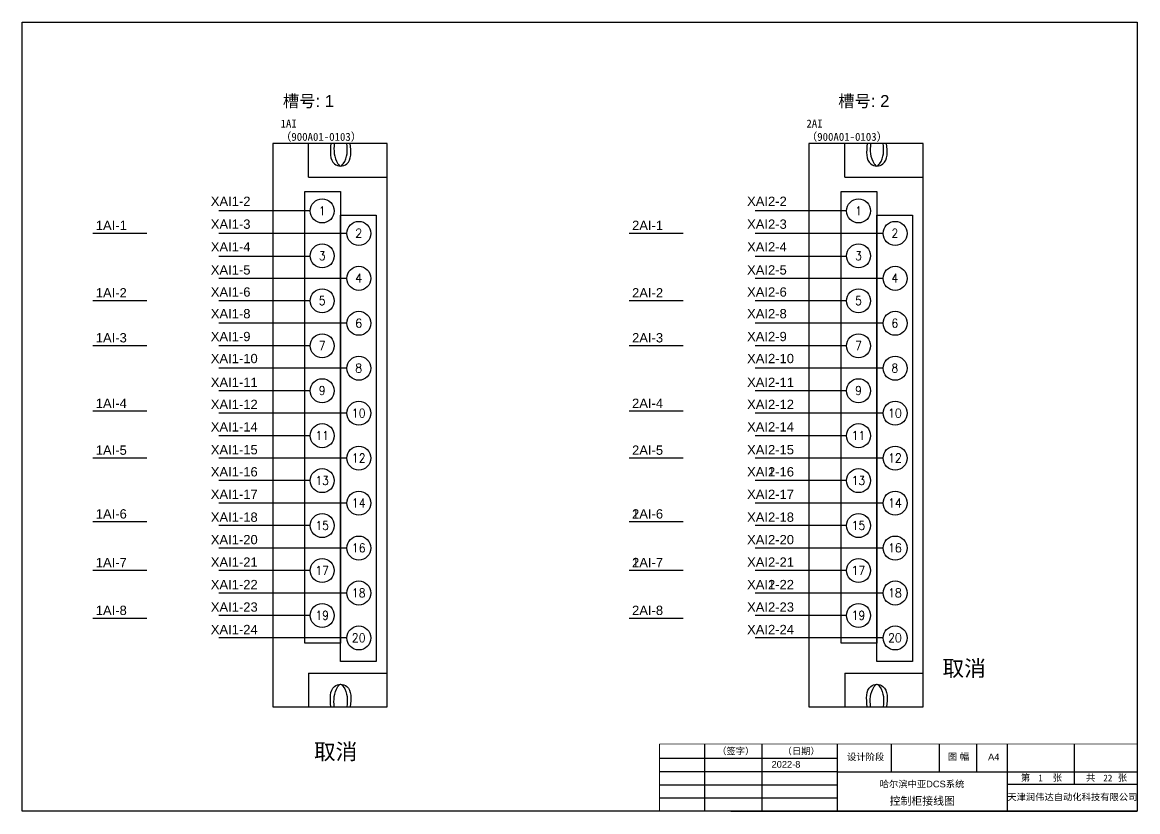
# Model space of a CAD drawing. Extents: x -159874 to -117758, y 9787 to 31117.
# Drawn here: x -156069 to -151867, y 20471 to 23442 of the extents above; entities that cross this region are included whole.
import ezdxf
from ezdxf.enums import TextEntityAlignment as Align

# ---------------------------------------------------------------- set-up
doc = ezdxf.new("R2010")
doc.units = 0
doc.layers.get('0').update_dxf_attribs({"linetype": 'CONTINUOUS'})
doc.layers.add('1', color=143, linetype='CONTINUOUS')
doc.layers.add('TEXT', color=3, linetype='CONTINUOUS')
doc.styles.add('Arial', font='arial.ttf')
doc.styles.add('ROMAND', font='romand')
doc.styles.get("Standard").update_dxf_attribs({"font": ''})
doc.styles.get('Standard').set_extended_font_data('SimSun')

msp = doc.modelspace()

# ---------------------------------------------------------------- linework, layer by layer
at = {"color": 1}
for p, q in [((-154990.91325, 22859.72283), (-154990.91325, 22986.07157)), ((-152970.76511, 22859.72283), (-152970.76511, 22986.07157)), ((-154990.91325, 22859.72283), (-154695.03858, 22859.72283)), ((-152970.76511, 22859.72283), (-152674.89044, 22859.72283)), ((-154990.91325, 20992.21982), (-154695.03858, 20992.21982)), ((-154990.91325, 20992.21982), (-154990.91325, 20865.87108)), ((-152970.76511, 20992.21982), (-152674.89044, 20992.21982)), ((-152970.76511, 20992.21982), (-152970.76511, 20865.87108)), ((-154893.86944, 20865.87108), (-154846.23603, 20865.87108)), ((-152873.7213, 20865.87108), (-152826.08789, 20865.87108))]:
    msp.add_line(p, q, dxfattribs=at)
for points in [[(-154695.03858, 22986.07157), (-155125.75489, 22986.07157), (-155125.75489, 20865.87108), (-154695.03858, 20865.87108)], [(-152674.89044, 22986.07157), (-153105.60675, 22986.07157), (-153105.60675, 20865.87108), (-152674.89044, 20865.87108)], [(-155004.15905, 22805.52265), (-154870.05273, 22805.52265), (-154870.05273, 21105.40328), (-155004.15905, 21105.40328)], [(-152984.01091, 22805.52265), (-152849.90459, 22805.52265), (-152849.90459, 21105.40328), (-152984.01091, 21105.40328)], [(-154870.05273, 22716.9006), (-154735.94641, 22716.9006), (-154735.94641, 21036.01103), (-154870.05273, 21036.01103)], [(-152849.90459, 22716.9006), (-152715.79827, 22716.9006), (-152715.79827, 21036.01103), (-152849.90459, 21036.01103)]]:
    msp.add_lwpolyline(points, close=True, dxfattribs=at)
for centre in [(-154939.10534, 22732.49194), (-152918.9572, 22732.49194), (-154801.22187, 22647.88079), (-152781.07373, 22647.88079), (-154939.10534, 22563.26965), (-152918.9572, 22563.26965), (-154801.22187, 22478.65851), (-152781.07373, 22478.65851), (-154939.10534, 22394.04737), (-152918.9572, 22394.04737), (-154801.22187, 22309.43623), (-152781.07373, 22309.43623), (-154939.10534, 22224.82508), (-152918.9572, 22224.82508), (-154801.22187, 22140.21394), (-152781.07373, 22140.21394), (-154939.10534, 22055.6028), (-152918.9572, 22055.6028), (-154801.22187, 21970.99166), (-152781.07373, 21970.99166), (-154939.10534, 21886.38052), (-152918.9572, 21886.38052), (-154801.22187, 21801.76937), (-152781.07373, 21801.76937), (-154939.10534, 21717.15823), (-152918.9572, 21717.15823), (-154801.22187, 21632.54709), (-152781.07373, 21632.54709), (-154939.10534, 21547.93595), (-152918.9572, 21547.93595), (-154801.22187, 21463.32481), (-152781.07373, 21463.32481), (-154939.10534, 21378.71366), (-152918.9572, 21378.71366), (-154801.22187, 21294.10252), (-152781.07373, 21294.10252), (-154939.10534, 21209.49138), (-152918.9572, 21209.49138), (-154801.22187, 21124.88024), (-152781.07373, 21124.88024)]:
    msp.add_circle(centre, 45.2173, dxfattribs=at)
for points in [[(-154906.68931, 22986.07157), (-154892.5762, 22909.75542), (-154870.05273, 22901.36064), (-154846.99689, 22909.75542), (-154833.41616, 22986.07157)], [(-154893.86944, 22986.07157), (-154879.75633, 22909.75542), (-154870.05273, 22901.36064), (-154859.81676, 22909.75542), (-154846.23603, 22986.07157)], [(-152886.54117, 22986.07157), (-152872.42806, 22909.75542), (-152849.90459, 22901.36064), (-152826.84875, 22909.75542), (-152813.26802, 22986.07157)], [(-152873.7213, 22986.07157), (-152859.60819, 22909.75542), (-152849.90459, 22901.36064), (-152839.66862, 22909.75542), (-152826.08789, 22986.07157)], [(-154906.68931, 20865.87108), (-154892.5762, 20942.18723), (-154870.05273, 20950.582), (-154846.99689, 20942.18723), (-154833.41616, 20865.87108)], [(-154893.86944, 20865.87108), (-154879.75633, 20942.18723), (-154870.05273, 20950.582), (-154859.81676, 20942.18723), (-154846.23603, 20865.87108)], [(-152886.54117, 20865.87108), (-152872.42806, 20942.18723), (-152849.90459, 20950.582), (-152826.84875, 20942.18723), (-152813.26802, 20865.87108)], [(-152873.7213, 20865.87108), (-152859.60819, 20942.18723), (-152849.90459, 20950.582), (-152839.66862, 20942.18723), (-152826.08789, 20865.87108)]]:
    msp.add_spline(points, degree=3, dxfattribs=at)
at = {"layer": '1'}
for p, q in [((-156068.88514, 23442.43891), (-151868.88516, 23442.43891)), ((-156068.88514, 20472.4389), (-156068.88514, 23442.43891)), ((-151868.88516, 23442.43891), (-151868.88516, 20472.4389)), ((-153499.73475, 20725.91275), (-153499.73475, 20471.61424)), ((-153283.36348, 20725.91275), (-153283.36348, 20471.61424)), ((-152999.9437, 20725.91275), (-152999.9437, 20471.61424)), ((-152796.44568, 20725.91275), (-152796.44568, 20621.00561)), ((-152615.81789, 20725.91275), (-152615.81789, 20621.00561)), ((-152475.04695, 20725.91275), (-152475.04695, 20621.00561)), ((-152358.43199, 20725.91275), (-152358.43199, 20471.61424)), ((-152107.22416, 20725.91275), (-152107.22416, 20573.14749)), ((-153668.88521, 20672.4389), (-152999.9437, 20672.4389)), ((-153668.88521, 20622.4389), (-152999.9437, 20622.4389)), ((-152999.9437, 20621.00561), (-152254.42089, 20621.00561)), ((-152255.6855, 20621.00561), (-151868.88516, 20621.00561)), ((-153668.88521, 20572.4389), (-152999.9437, 20572.4389)), ((-151868.88516, 20573.14749), (-152358.43199, 20573.14749)), ((-153668.88521, 20522.4389), (-152999.9437, 20522.4389)), ((-151868.88516, 20472.4389), (-156068.88514, 20472.4389)), ((-153400.31011, 20472.4389), (-153668.88521, 20472.43891)), ((-153400.31011, 20472.4389), (-151868.88516, 20472.4389))]:
    msp.add_line(p, q, dxfattribs=at)
at = {"layer": '1', "const_width": 3}
for points in [[(-153668.88521, 20725.91275), (-151868.88516, 20725.91275)], [(-153668.88521, 20472.43891), (-153668.88521, 20725.91275)]]:
    msp.add_lwpolyline(points, dxfattribs=at)
at = {"layer": 'TEXT', "color": 0}
for p, q in [((-154984.32264, 22732.49194), (-155328.55839, 22732.49194)), ((-152964.1745, 22732.49194), (-153308.41025, 22732.49194)), ((-155599.59566, 22647.88079), (-155803.69666, 22647.88079)), ((-154846.43917, 22647.88079), (-155328.55839, 22647.88079)), ((-153579.44752, 22647.88079), (-153783.54852, 22647.88079)), ((-152826.29103, 22647.88079), (-153308.41025, 22647.88079)), ((-154984.32264, 22560.95536), (-155328.55839, 22560.95536)), ((-152964.1745, 22560.95536), (-153308.41025, 22560.95536)), ((-154846.43917, 22478.65851), (-155328.55839, 22478.65851)), ((-152826.29103, 22478.65851), (-153308.41025, 22478.65851)), ((-155599.59566, 22394.04737), (-155803.69666, 22394.04737)), ((-154984.32264, 22394.04737), (-155328.55839, 22394.04737)), ((-153579.44752, 22394.04737), (-153783.54852, 22394.04737)), ((-152964.1745, 22394.04737), (-153308.41025, 22394.04737)), ((-154846.43917, 22309.43623), (-155328.55839, 22309.43623)), ((-152826.29103, 22309.43623), (-153308.41025, 22309.43623)), ((-155599.59566, 22224.82508), (-155803.69666, 22224.82508)), ((-154984.32264, 22224.82508), (-155328.55839, 22224.82508)), ((-153579.44752, 22224.82508), (-153783.54852, 22224.82508)), ((-152964.1745, 22224.82508), (-153308.41025, 22224.82508)), ((-154846.43917, 22140.57991), (-155328.55839, 22140.57991)), ((-152826.29103, 22140.57991), (-153308.41025, 22140.57991)), ((-154984.32264, 22055.6028), (-155328.55839, 22055.6028)), ((-152964.1745, 22055.6028), (-153308.41025, 22055.6028)), ((-155599.59566, 21978.1755), (-155803.69666, 21978.1755)), ((-153579.44752, 21978.1755), (-153783.54852, 21978.1755)), ((-154846.43917, 21970.99166), (-155328.55839, 21970.99166)), ((-152826.29103, 21970.99166), (-153308.41025, 21970.99166)), ((-154984.32264, 21886.38052), (-155328.55839, 21886.38052)), ((-152964.1745, 21886.38052), (-153308.41025, 21886.38052)), ((-155599.59566, 21801.76937), (-155803.69666, 21801.76937)), ((-154846.43917, 21801.76937), (-155328.55839, 21801.76937)), ((-153579.44752, 21801.76937), (-153783.54852, 21801.76937)), ((-152826.29103, 21801.76937), (-153308.41025, 21801.76937)), ((-154984.32264, 21717.15823), (-155328.55839, 21717.15823)), ((-152964.1745, 21717.15823), (-153308.41025, 21717.15823)), ((-152964.1745, 21717.15823), (-153308.41025, 21717.15823)), ((-154846.43917, 21632.54709), (-155328.55839, 21632.54709)), ((-152826.29103, 21632.54709), (-153308.41025, 21632.54709)), ((-155599.59566, 21561.84584), (-155803.69666, 21561.84584)), ((-153579.44752, 21561.84584), (-153783.54852, 21561.84584)), ((-154984.32264, 21547.93595), (-155328.55839, 21547.93595)), ((-152964.1745, 21547.93595), (-153308.41025, 21547.93595)), ((-154846.43917, 21463.32481), (-155328.55839, 21463.32481)), ((-152826.29103, 21463.32481), (-153308.41025, 21463.32481)), ((-155599.59566, 21378.71366), (-155803.69666, 21378.71366)), ((-154984.32264, 21378.71366), (-155328.55839, 21378.71366)), ((-153579.44752, 21378.71366), (-153783.54852, 21378.71366)), ((-152964.1745, 21378.71366), (-153308.41025, 21378.71366)), ((-154846.43917, 21294.10252), (-155328.55839, 21294.10252)), ((-152826.29103, 21294.10252), (-153308.41025, 21294.10252)), ((-152826.29103, 21294.10252), (-153308.41025, 21294.10252)), ((-155599.59566, 21198.71366), (-155803.69666, 21198.71366)), ((-154984.32264, 21209.49138), (-155328.55839, 21209.49138)), ((-153579.44752, 21198.71366), (-153783.54852, 21198.71366)), ((-153579.44752, 21198.71366), (-153783.54852, 21198.71366)), ((-152964.1745, 21209.49138), (-153308.41025, 21209.49138)), ((-154846.43917, 21124.88024), (-155328.55839, 21124.88024)), ((-152826.29103, 21124.88024), (-153308.41025, 21124.88024))]:
    msp.add_line(p, q, dxfattribs=at)

# ---------------------------------------------------------------- texts
at = {"color": 30, "style": 'Arial'}
for p in [(-152521.01975, 21011.94984), (-154888.57931, 20698.15661)]:
    msp.add_text('取消', height=60, dxfattribs=at).set_placement(p, align=Align.MIDDLE)
at = {"layer": '1', "style": 'Arial'}
for s, p in [('（签字）', (-153451.48766, 20686.51098)), ('（日期）', (-153205.05058, 20686.51098)), ('设计阶段', (-152962.27083, 20664.54634)), ('图 幅', (-152582.00997, 20665.68982)), ('A4', (-152430.88648, 20664.59432)), ('2022-8', (-153246.62807, 20636.59557))]:
    msp.add_text(s, height=25, dxfattribs=at).set_placement(p)
for s, height, p in [('哈尔滨中亚DCS系统', 25, (-152679.73327, 20574.98287)), ('控制柜接线图', 30, (-152678.72575, 20511.51151)), ('天津润伟达自动化科技有限公司', 25, (-152113.53732, 20525.95642))]:
    msp.add_text(s, height=height, dxfattribs=at).set_placement(p, align=Align.MIDDLE_CENTER)
at = {"layer": '1'}
for s, p in [('第     张', (-152307.40892, 20586.49009)), ('1', (-152241.85003, 20585.43501)), ('共     张', (-152062.22543, 20586.49009)), ('22', (-151996.66655, 20585.43501))]:
    msp.add_text(s, height=25, dxfattribs=at).set_placement(p)
at = {"layer": 'TEXT', "color": 0, "style": 'Arial'}
for s, p in [('XAI1-2', (-155358.84352, 22751.24924)), ('XAI2-2', (-153338.69538, 22751.24924)), ('1AI-1', (-155792.11026, 22660.5181)), ('XAI1-3', (-155358.84352, 22665.17965)), ('2AI-1', (-153771.96213, 22660.5181)), ('XAI2-3', (-153338.69538, 22665.17965)), ('XAI1-4', (-155358.84352, 22579.71266)), ('XAI2-4', (-153338.69538, 22579.71266)), ('XAI1-5', (-155358.84352, 22492.91118)), ('XAI2-5', (-153338.69538, 22492.91118)), ('1AI-2', (-155792.11026, 22406.68468)), ('XAI1-6', (-155358.84352, 22409.75849)), ('2AI-2', (-153771.96213, 22406.68468)), ('XAI2-6', (-153338.69538, 22409.75849)), ('XAI1-8', (-155358.84352, 22328.19353)), ('XAI2-8', (-153338.69538, 22328.19353)), ('1AI-3', (-155792.11026, 22237.46239)), ('XAI1-9', (-155358.84352, 22242.12394)), ('2AI-3', (-153771.96213, 22237.46239)), ('XAI2-9', (-153338.69538, 22242.12394)), ('XAI1-10', (-155358.84352, 22159.33722)), ('XAI2-10', (-153338.69538, 22159.33722)), ('XAI1-11', (-155358.84352, 22069.85547)), ('XAI2-11', (-153338.69538, 22069.85547)), ('1AI-4', (-155792.11026, 21990.81281)), ('XAI1-12', (-155358.84352, 21986.70278)), ('2AI-4', (-153771.96213, 21990.81281)), ('XAI2-12', (-153338.69538, 21986.70278)), ('XAI1-14', (-155358.84352, 21902.09164)), ('XAI2-14', (-153338.69538, 21902.09164)), ('1AI-5', (-155792.11026, 21814.40668)), ('XAI1-15', (-155358.84352, 21816.02204)), ('2AI-5', (-153771.96213, 21814.40668)), ('XAI2-15', (-153338.69538, 21816.02204)), ('XAI1-16', (-155358.84352, 21732.86935)), ('XAI1-16', (-153338.69538, 21732.86935)), ('XAI2-16', (-153338.69538, 21732.86935)), ('XAI1-17', (-155358.84352, 21648.25821)), ('XAI2-17', (-153338.69538, 21648.25821)), ('1AI-6', (-155792.11026, 21574.48315)), ('XAI1-18', (-155358.84352, 21562.18862)), ('2AI-6', (-153771.96213, 21574.48315)), ('1AI-6', (-153771.96213, 21574.48315)), ('XAI2-18', (-153338.69538, 21562.18862)), ('XAI1-20', (-155358.84352, 21477.57748)), ('XAI2-20', (-153338.69538, 21477.57748)), ('XAI1-21', (-155358.84352, 21392.96633)), ('XAI2-21', (-153338.69538, 21392.96633)), ('1AI-7', (-155792.11026, 21391.35097)), ('2AI-7', (-153771.96213, 21391.35097)), ('1AI-7', (-153771.96213, 21391.35097)), ('XAI1-22', (-155358.84352, 21308.35519)), ('XAI1-22', (-153338.69538, 21308.35519)), ('XAI2-22', (-153338.69538, 21308.35519)), ('1AI-8', (-155792.11026, 21211.35097)), ('XAI1-23', (-155358.84352, 21223.74405)), ('2AI-8', (-153771.96213, 21211.35097)), ('XAI2-23', (-153338.69538, 21223.74405)), ('XAI1-24', (-155358.84352, 21139.13291)), ('XAI2-24', (-153338.69538, 21139.13291))]:
    msp.add_text(s, height=35, dxfattribs=at).set_placement(p)
at = {"layer": 'TEXT', "style": 'ROMAND', "width": 0.9}
for s, p in [('1', (-154939.72047, 22716.57232)), ('1', (-152919.57233, 22716.57232)), ('2', (-154801.837, 22631.96117)), ('2', (-152781.68886, 22631.96117)), ('3', (-154939.72047, 22547.35003)), ('3', (-152919.57233, 22547.35003)), ('4', (-154801.837, 22462.73889)), ('4', (-152781.68886, 22462.73889)), ('5', (-154939.72047, 22378.12775)), ('5', (-152919.57233, 22378.12775)), ('6', (-154801.837, 22293.51661)), ('6', (-152781.68886, 22293.51661)), ('7', (-154939.72047, 22208.90546)), ('7', (-152919.57233, 22208.90546)), ('8', (-154801.837, 22124.29432)), ('8', (-152781.68886, 22124.29432)), ('9', (-154939.72047, 22039.68318)), ('9', (-152919.57233, 22039.68318)), ('10', (-154801.837, 21955.07204)), ('10', (-152781.68886, 21955.07204)), ('11', (-154939.72047, 21870.4609)), ('11', (-152919.57233, 21870.4609)), ('12', (-154801.837, 21785.84975)), ('12', (-152781.68886, 21785.84975)), ('13', (-154939.72047, 21701.23861)), ('13', (-152919.57233, 21701.23861)), ('14', (-154801.837, 21616.62747)), ('14', (-152781.68886, 21616.62747)), ('15', (-154939.72047, 21532.01633)), ('15', (-152919.57233, 21532.01633)), ('16', (-154801.837, 21447.40519)), ('16', (-152781.68886, 21447.40519)), ('17', (-154939.72047, 21362.79404)), ('17', (-152919.57233, 21362.79404)), ('18', (-154801.837, 21278.1829)), ('18', (-152781.68886, 21278.1829)), ('19', (-154939.72047, 21193.57176)), ('19', (-152919.57233, 21193.57176)), ('20', (-154801.837, 21108.96062)), ('20', (-152781.68886, 21108.96062))]:
    msp.add_text(s, height=32.81457, dxfattribs=at).set_placement(p, align=Align.CENTER)
at = {"layer": 'TEXT', "attachment_point": 1, "style": 'Arial'}
for s, insert, char_height, width in [('{\\fSimSun|b0|i0|c134|p2;槽号}: 1', (-155087.31675, 23168.6486), 45, 503.7787992), ('{\\fSimSun|b0|i0|c134|p2;槽号}: 2', (-152995.31726, 23168.6486), 45, 233.0692), ('{\\fSimSun|b0|i0|c0|p2;1AI\\fSimSun|b0|i0|c134|p2;（900A01-0103）}', (-155096.15984, 23076.15599), 29.9, 233.0692), ('{\\fSimSun|b0|i0|c134|p2;2\\fSimSun|b0|i0|c0|p2;AI\\fSimSun|b0|i0|c134|p2;（900A01-0103）}', (-153115.31868, 23076.15599), 29.9, 233.0692)]:
    msp.add_mtext(s, dxfattribs=dict(at, insert=insert, char_height=char_height, width=width))

doc.saveas('drawing.dxf')
